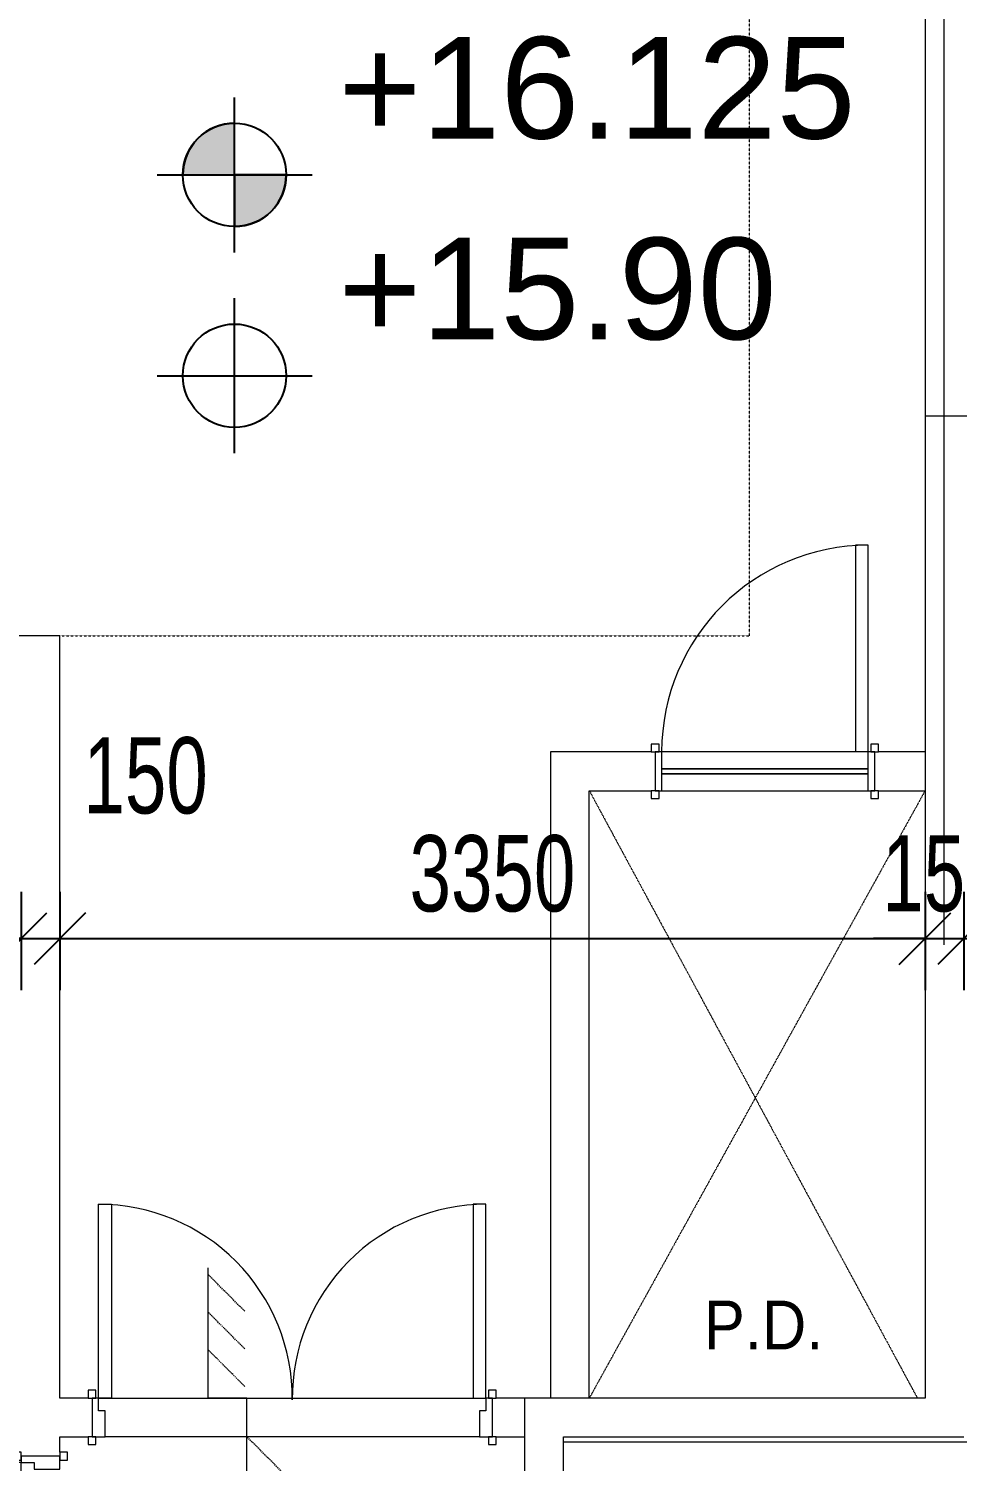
# Model space of a CAD drawing. Header units: millimetres. Extents: x 12827 to 109288, y -12264 to 68487.
# Drawn here: x 46118 to 49714, y 35712 to 41256 of the extents above; entities that cross this region are included whole.
import ezdxf

# ---------------------------------------------------------------- set-up
doc = ezdxf.new("R2010")
doc.units = ezdxf.units.MM
for name, pattern in [('Dash', [6, 3, -3]), ('Hidden', [7.14375, 4.7625, -2.38125]), ('Hidden 0_6', [1.2, 0.6, -0.6]), ('Louvre', [2.5, 1.5, -1])]:
    doc.linetypes.add(name, pattern=pattern)
for name, color, linetype, lineweight in [('A-ANNO-DIMS', 211, 'Continuous', 5), ('A-ANNO-NOTE', 131, 'Continuous', 25), ('A-DETL', 90, 'Continuous', 9), ('A-DETL-HDLN', 90, 'Dash', 9), ('A-DETL-THIN', 151, 'Continuous', 9), ('A-DOOR', 31, 'Continuous', 20), ('A-DOOR-FRAM', 31, 'Continuous', 30), ('A-FLOR', 192, 'Continuous', 9), ('A-WALL', 113, 'Continuous', 20), ('G-ANNO-TEXT', 231, 'Continuous', 5)]:
    doc.layers.add(name, color=color, linetype=linetype, lineweight=lineweight)
doc.styles.add('Arial', font='arial.ttf', dxfattribs={"height": 393.413174})
doc.styles.add('Arial_1', font='arial.ttf', dxfattribs={"width": 0.7, "height": 295.05988})
doc.styles.add('Swis721 BT', font='swiss.ttf', dxfattribs={"width": 0.9, "height": 189.214176})
doc.dimstyles.new('Linear_-_1_5mm_Arial', dxfattribs={"dimscale": 304.8, "dimtxt": 300, "dimasz": 0.656168, "dimexe": 0.656168, "dimexo": 0.0625, "dimgap": 0.328084, "dimtad": 1, "dimdec": 0, "dimzin": 0, "dimdsep": 46, "dimtxsty": 'Arial_1', "dimblk1": 'OBLIQUE', "dimblk2": 'OBLIQUE', "dimsah": 1, "dimcen": 0.09, "dimadec": 0, "dimazin": 0, "dimtfac": 1, "dimtdec": 4, "dimtix": 1, "dimtmove": 0, "dimatfit": 3, "dimfxl": 0.656168, "dimfxlon": 1, "dimtvp": 1, "dimtolj": 1, "dimtzin": 0, "dimarcsym": 2})
doc.dimstyles.new('Linear_-_1_5mm_Arial_2', dxfattribs={"dimscale": 304.8, "dimtxt": 300, "dimasz": 0.656168, "dimexe": 0.656168, "dimexo": 0.0625, "dimgap": 0.328084, "dimtad": 1, "dimdec": 0, "dimzin": 0, "dimdsep": 46, "dimtxsty": 'Arial_1', "dimblk1": 'OBLIQUE', "dimblk2": 'OBLIQUE', "dimsah": 1, "dimcen": 0.09, "dimadec": 0, "dimazin": 0, "dimtfac": 1, "dimtdec": 4, "dimtix": 1, "dimtmove": 1, "dimatfit": 3, "dimfxl": 0.656168, "dimfxlon": 1, "dimtvp": 1, "dimtolj": 1, "dimtzin": 0, "dimarcsym": 2})

# ---------------------------------------------------------------- blocks, each defined once
blk = doc.blocks.new('DLN-Double Door__X07_ - _M27y_1500 x 2000 _WH_-16661459-Copy of 2_F')
at = {"layer": 'A-DOOR', "lineweight": 15}
for p, q in [((-700, -75), (-750, -75)), ((-750, -75), (-750, -825)), ((-700, -825), (-700, -75)), ((700, -75), (750, -75)), ((700, -825), (700, -75)), ((750, -75), (750, -825)), ((-750, -825), (-700, -825)), ((750, -825), (700, -825))]:
    blk.add_line(p, q, dxfattribs=at)
for centre, start, end in [((-750, -75), 270, 0.5), ((750, -75), 179.5, 270)]:
    blk.add_arc(centre, 750, start, end, dxfattribs=at)
at = {"layer": 'A-DOOR-FRAM', "lineweight": 15}
for p, q in [((-760, 105), (-790, 105)), ((-790, 105), (-790, 75)), ((-790, 75), (-760, 75)), ((-725, 75), (-775, 75)), ((-775, 75), (-775, -75)), ((-760, 75), (-760, 105)), ((-725, -25), (-725, 75)), ((725, 75), (725, -25)), ((775, 75), (725, 75)), ((790, 105), (760, 105)), ((760, 105), (760, 75)), ((760, 75), (790, 75)), ((775, -75), (775, 75)), ((790, 75), (790, 105)), ((-750, -75), (-750, -25)), ((-750, -25), (-725, -25)), ((725, -25), (750, -25)), ((750, -25), (750, -75)), ((-760, -75), (-790, -75)), ((-790, -75), (-790, -105)), ((-790, -105), (-760, -105)), ((-775, -75), (-750, -75)), ((-760, -105), (-760, -75)), ((750, -75), (775, -75)), ((790, -75), (760, -75)), ((760, -75), (760, -105)), ((760, -105), (790, -105)), ((790, -105), (790, -75))]:
    blk.add_line(p, q, dxfattribs=at)
blk = doc.blocks.new('DLN-Single Door - _AP07_800 x2000 _WH_-14037957-Copy of 2_F')
at = {"layer": 'A-DOOR', "color": 10, "lineweight": 15}
for p, q in [((-410, 105), (-440, 105)), ((-440, 105), (-440, 75)), ((-440, 75), (-410, 75)), ((-410, 75), (-410, 105)), ((400, 75), (-400, 75)), ((-400, 75), (-400, 10)), ((400, 10), (400, 75)), ((440, 105), (410, 105)), ((410, 105), (410, 75)), ((410, 75), (440, 75)), ((440, 75), (440, 105)), ((-400, 10), (-400, -10)), ((400, -10), (400, 10)), ((-400, -10), (-400, -75)), ((400, -75), (400, -10)), ((-410, -75), (-440, -75)), ((-440, -75), (-440, -105)), ((-440, -105), (-410, -105)), ((-410, -105), (-410, -75)), ((-400, -75), (400, -75)), ((-400, -75), (-400, -875)), ((-350, -875), (-350, -75)), ((440, -75), (410, -75)), ((410, -75), (410, -105)), ((410, -105), (440, -105)), ((440, -105), (440, -75)), ((-400, -875), (-350, -875))]:
    blk.add_line(p, q, dxfattribs=at)
at = {"layer": 'A-DOOR', "color": 10, "linetype": 'Louvre', "lineweight": 15}
for p, q in [((400, 10), (-400, 10)), ((-400, 10), (400, 10)), ((-400, -10), (400, -10)), ((400, -10), (-400, -10))]:
    blk.add_line(p, q, dxfattribs=at)
at = {"layer": 'A-DOOR', "color": 10, "lineweight": 15}
blk.add_arc((-400, -75), 800, 270, 359.9972, dxfattribs=at)
at = {"layer": 'A-DOOR-FRAM', "color": 10, "lineweight": 15}
for p, q in [((-400, 75), (-425, 75)), ((-425, 75), (-425, -75)), ((425, 75), (400, 75)), ((425, -75), (425, 75)), ((-425, -75), (-400, -75)), ((400, -75), (425, -75))]:
    blk.add_line(p, q, dxfattribs=at)
blk = doc.blocks.new('DLN_Slab Level Mark - FFL-2mm_Type 2-2670450-Copy of 2_F')
at = {"layer": 'A-ANNO-NOTE', "lineweight": 5}
h = blk.add_hatch(color=256, dxfattribs=at)
edge = h.paths.add_edge_path(flags=0)
edge.add_arc((0, 0), 1, 0, 90, ccw=False)
edge.add_line((1, 0), (0, 0))
edge.add_line((0, 0), (0, 1))
h = blk.add_hatch(color=256, dxfattribs=at)
edge = h.paths.add_edge_path(flags=0)
edge.add_arc((0, 0), 1, 180, 270, ccw=False)
edge.add_line((-1, 0), (0, 0))
edge.add_line((0, 0), (0, -1))
at = {"layer": 'A-ANNO-NOTE'}
for p, q in [((0, 1.5), (0, -1.5)), ((0, 1), (0, 0)), ((0, 0), (-1, 0)), ((0, -1), (0, 0)), ((0, 0), (1, 0)), ((-1.5, 0), (1.5, 0))]:
    blk.add_line(p, q, dxfattribs=at)
blk.add_circle((0, 0), 1, dxfattribs=at)
for start, end in [(360, 90), (180, 270)]:
    blk.add_arc((0, 0), 1, start, end, dxfattribs=at)
blk = doc.blocks.new('DLN_Slab Level Mark - SSL-2mm_Type 2-2670448-Copy of 2_F')
at = {"layer": 'A-ANNO-NOTE'}
for p, q in [((0, 1.5), (0, -1.5)), ((-1.5, 0), (1.5, 0))]:
    blk.add_line(p, q, dxfattribs=at)
blk.add_circle((0, 0), 1, dxfattribs=at)
blk = doc.blocks.new('_Oblique')
at = {"color": 0, "linetype": 'ByBlock', "lineweight": -2}
blk.add_line((-0.5, -0.5), (0.5, 0.5), dxfattribs=at)
blk = doc.blocks.new('DIMBLOCK42-Copy of 2_F')
at = {"layer": 'A-ANNO-DIMS', "color": 0, "lineweight": -2, "transparency": 16777216}
for p, q in [((38939.3, 37554.3), (38939.3, 37935.2)), ((46089.3, 37916.2), (46089.3, 37535.2)), ((38939.3, 37735.2), (46089.3, 37735.2))]:
    blk.add_line(p, q, dxfattribs=at)
at = {"layer": 'Defpoints', "color": 0, "transparency": 16777216}
for p in [(46089.3, 37935.2), (46089.3, 37735.2), (38939.3, 37535.2)]:
    blk.add_point(p, dxfattribs=at)
at = {"layer": 'A-ANNO-DIMS', "color": 0, "lineweight": -2, "transparency": 16777216, "xscale": 200, "yscale": 200, "zscale": 200, "rotation": 180}
blk.add_blockref('_Oblique', (38939.3, 37735.2), dxfattribs=at)
at = {"layer": 'A-ANNO-DIMS', "color": 0, "lineweight": -2, "transparency": 16777216, "xscale": 200, "yscale": 200, "zscale": 200}
blk.add_blockref('_Oblique', (46089.3, 37735.2), dxfattribs=at)
at = {"layer": 'A-ANNO-DIMS', "color": 0, "transparency": 16777216, "insert": (42514.3, 37985.9), "char_height": 295.06, "width": 753.231, "attachment_point": 5, "style": 'Arial_1'}
blk.add_mtext('\\A1;7150', dxfattribs=at)
blk = doc.blocks.new('DIMBLOCK43-Copy of 2_F')
at = {"layer": 'A-ANNO-DIMS', "color": 0, "lineweight": -2, "transparency": 16777216}
for p, q in [((46089.3, 37916.2), (46089.3, 37535.2)), ((46239.3, 37916.2), (46239.3, 37535.2)), ((46089.3, 37735.2), (45889.3, 37735.2)), ((46089.3, 37735.2), (46239.3, 37735.2)), ((46239.3, 37735.2), (46439.3, 37735.2))]:
    blk.add_line(p, q, dxfattribs=at)
at = {"layer": 'Defpoints', "color": 0, "transparency": 16777216}
for p in [(46089.3, 37935.2), (46239.3, 37935.2), (46239.3, 37735.2)]:
    blk.add_point(p, dxfattribs=at)
at = {"layer": 'A-ANNO-DIMS', "color": 0, "lineweight": -2, "transparency": 16777216, "xscale": 200, "yscale": 200, "zscale": 200}
blk.add_blockref('_Oblique', (46089.3, 37735.2), dxfattribs=at)
at = {"layer": 'A-ANNO-DIMS', "color": 0, "lineweight": -2, "transparency": 16777216, "xscale": 200, "yscale": 200, "zscale": 200, "rotation": 180}
blk.add_blockref('_Oblique', (46239.3, 37735.2), dxfattribs=at)
at = {"layer": 'A-ANNO-DIMS', "color": 0, "transparency": 16777216, "insert": (46330.7, 38514.7), "char_height": 295.06, "width": 564.923, "attachment_point": 1, "line_spacing_factor": 0.938532, "style": 'Arial_1'}
blk.add_mtext('\\A1;150', dxfattribs=at)
blk = doc.blocks.new('DIMBLOCK44-Copy of 2_F')
at = {"layer": 'A-ANNO-DIMS', "color": 0, "lineweight": -2, "transparency": 16777216}
for p, q in [((46239.3, 37916.2), (46239.3, 37535.2)), ((49589.3, 37916.2), (49589.3, 37535.2)), ((46239.3, 37735.2), (49589.3, 37735.2))]:
    blk.add_line(p, q, dxfattribs=at)
at = {"layer": 'Defpoints', "color": 0, "transparency": 16777216}
for p in [(46239.3, 37935.2), (49589.3, 37935.2), (49589.3, 37735.2)]:
    blk.add_point(p, dxfattribs=at)
at = {"layer": 'A-ANNO-DIMS', "color": 0, "lineweight": -2, "transparency": 16777216, "xscale": 200, "yscale": 200, "zscale": 200, "rotation": 180}
blk.add_blockref('_Oblique', (46239.3, 37735.2), dxfattribs=at)
at = {"layer": 'A-ANNO-DIMS', "color": 0, "lineweight": -2, "transparency": 16777216, "xscale": 200, "yscale": 200, "zscale": 200}
blk.add_blockref('_Oblique', (49589.3, 37735.2), dxfattribs=at)
at = {"layer": 'A-ANNO-DIMS', "color": 0, "transparency": 16777216, "insert": (47914.3, 37986), "char_height": 295.06, "width": 753.231, "attachment_point": 5, "style": 'Arial_1'}
blk.add_mtext('\\A1;3350', dxfattribs=at)
blk = doc.blocks.new('DIMBLOCK45-Copy of 2_F')
at = {"layer": 'A-ANNO-DIMS', "color": 0, "lineweight": -2, "transparency": 16777216}
for p, q in [((49589.3, 37916.2), (49589.3, 37535.2)), ((49739.3, 37916.2), (49739.3, 37535.2)), ((49589.3, 37735.2), (49389.3, 37735.2)), ((49589.3, 37735.2), (49739.3, 37735.2)), ((49739.3, 37735.2), (49939.3, 37735.2))]:
    blk.add_line(p, q, dxfattribs=at)
at = {"layer": 'Defpoints', "color": 0, "transparency": 16777216}
for p in [(49589.3, 37935.2), (49739.3, 37935.2), (49739.3, 37735.2)]:
    blk.add_point(p, dxfattribs=at)
at = {"layer": 'A-ANNO-DIMS', "color": 0, "lineweight": -2, "transparency": 16777216, "xscale": 200, "yscale": 200, "zscale": 200}
blk.add_blockref('_Oblique', (49589.3, 37735.2), dxfattribs=at)
at = {"layer": 'A-ANNO-DIMS', "color": 0, "lineweight": -2, "transparency": 16777216, "xscale": 200, "yscale": 200, "zscale": 200, "rotation": 180}
blk.add_blockref('_Oblique', (49739.3, 37735.2), dxfattribs=at)
at = {"layer": 'A-ANNO-DIMS', "color": 0, "transparency": 16777216, "insert": (49664.3, 37985.9), "char_height": 295.06, "width": 564.923, "attachment_point": 5, "style": 'Arial_1'}
blk.add_mtext('\\A1;150', dxfattribs=at)
blk = doc.blocks.new('DIMBLOCK46-Copy of 2_F')
at = {"layer": 'A-ANNO-DIMS', "color": 0, "lineweight": -2, "transparency": 16777216}
for p, q in [((49739.3, 37916.2), (49739.3, 37535.2)), ((50839.3, 37916.2), (50839.3, 37535.2)), ((49739.3, 37735.2), (50839.3, 37735.2))]:
    blk.add_line(p, q, dxfattribs=at)
at = {"layer": 'Defpoints', "color": 0, "transparency": 16777216}
for p in [(49739.3, 37935.2), (50839.3, 37935.2), (50839.3, 37735.2)]:
    blk.add_point(p, dxfattribs=at)
at = {"layer": 'A-ANNO-DIMS', "color": 0, "lineweight": -2, "transparency": 16777216, "xscale": 200, "yscale": 200, "zscale": 200, "rotation": 180}
blk.add_blockref('_Oblique', (49739.3, 37735.2), dxfattribs=at)
at = {"layer": 'A-ANNO-DIMS', "color": 0, "lineweight": -2, "transparency": 16777216, "xscale": 200, "yscale": 200, "zscale": 200}
blk.add_blockref('_Oblique', (50839.3, 37735.2), dxfattribs=at)
at = {"layer": 'A-ANNO-DIMS', "color": 0, "transparency": 16777216, "insert": (50289.3, 37985.9), "char_height": 295.06, "width": 753.231, "attachment_point": 5, "style": 'Arial_1'}
blk.add_mtext('\\A1;1100', dxfattribs=at)

msp = doc.modelspace()

# ---------------------------------------------------------------- linework, layer by layer
at = {"layer": 'A-DETL', "linetype": 'Hidden 0_6'}
for p, q in [((48909.29296, 38907.48546), (48909.29296, 44387.48547)), ((46239.29302, 38907.48546), (48909.29296, 38907.48546)), ((49589.29296, 38307.48546), (48289.29296, 35957.48546)), ((48289.29296, 38307.48546), (49559.29296, 35957.48546))]:
    msp.add_line(p, q, dxfattribs=at)
at = {"layer": 'A-DETL-HDLN', "linetype": 'Hidden'}
for p, q in [((46955.22697, 36293.3441), (46813.80561, 36434.76546)), ((46955.22697, 36147.90171), (46813.80561, 36289.32307)), ((46955.22697, 36002.45933), (46813.80561, 36143.88068)), ((47105.22697, 35666.0641), (46963.80561, 35807.48546))]:
    msp.add_line(p, q, dxfattribs=at)
at = {"layer": 'A-DETL-THIN'}
for p, q in [((49661.93387, 44557.48547), (49661.93387, 37710.62702)), ((46813.80561, 35957.48546), (46813.80561, 36461.21508)), ((46963.80561, 35957.48546), (46813.80561, 35957.48546)), ((46963.80561, 35516.60069), (46963.80561, 35957.48546))]:
    msp.add_line(p, q, dxfattribs=at)
at = {"layer": 'A-FLOR'}
msp.add_line((48189.29302, 35788.10344), (50754.29291, 35788.10344), dxfattribs=at)
at = {"layer": 'A-WALL'}
for p, q in [((49589.29296, 44407.48547), (49589.29296, 35957.48546)), ((52039.29296, 39757.48546), (49589.29296, 39757.48546)), ((46239.29302, 38907.48546), (40639.29296, 38907.48546)), ((46239.29302, 35957.48546), (46239.29302, 38907.48546)), ((48139.29296, 38457.48546), (48139.29296, 35957.48546)), ((48529.29296, 38457.48546), (48139.29296, 38457.48546)), ((49589.29296, 38457.48546), (49409.29296, 38457.48546)), ((48289.29296, 35957.48546), (48289.29296, 38307.48546)), ((48289.29296, 38307.48546), (48529.29296, 38307.48546)), ((49409.29296, 38307.48546), (49589.29296, 38307.48546)), ((46349.29302, 35957.48546), (46239.29302, 35957.48546)), ((46389.29302, 35957.48546), (47889.29302, 35957.48546)), ((49589.29296, 35957.48546), (47929.29302, 35957.48546)), ((48039.29302, 34107.48546), (48039.29302, 35957.48546)), ((46239.29302, 35807.48546), (46349.29302, 35807.48546)), ((46239.29302, 35747.48546), (46239.29302, 35807.48546)), ((47864.29302, 35807.48546), (46414.29302, 35807.48546)), ((47929.29302, 35807.48546), (48039.29302, 35807.48546)), ((48189.29302, 34107.48546), (48189.29302, 35807.48546)), ((48189.29302, 35807.48546), (49739.29296, 35807.48546))]:
    msp.add_line(p, q, dxfattribs=at)

# ---------------------------------------------------------------- block references
at = {"layer": 'A-ANNO-NOTE', "xscale": 200, "yscale": 200, "zscale": 200}
for name, p, rotation in [('DLN_Slab Level Mark - FFL-2mm_Type 2-2670450-Copy of 2_F', (46915.64063, 40690.49846), 89.99999999999967), ('DLN_Slab Level Mark - SSL-2mm_Type 2-2670448-Copy of 2_F', (46915.64063, 39913.44085), 89.99999999999986)]:
    msp.add_blockref(name, p, dxfattribs=dict(at, rotation=rotation))
at = {"layer": 'A-DOOR', "color": 10, "lineweight": 15, "rotation": 180}
msp.add_blockref('DLN-Single Door - _AP07_800 x2000 _WH_-14037957-Copy of 2_F', (48969.29296, 38382.48546), dxfattribs=at)
at = {"layer": 'A-DOOR', "lineweight": 15}
for p, rotation in [((47139.29302, 35882.48546), 180), ((46164.29302, 34957.48546), 270)]:
    msp.add_blockref('DLN-Double Door__X07_ - _M27y_1500 x 2000 _WH_-16661459-Copy of 2_F', p, dxfattribs=dict(at, rotation=rotation))

# ---------------------------------------------------------------- texts
at = {"layer": 'A-ANNO-NOTE', "lineweight": 5, "char_height": 393.413174, "attachment_point": 1, "line_spacing_factor": 0.938532, "style": 'Arial'}
for s, insert, width in [('+16.125', (47318.43562, 41224.55322), 2385.6), ('+15.90', (47318.43562, 40447.49561), 2020.8)]:
    msp.add_mtext(s, dxfattribs=dict(at, insert=insert, width=width))
at = {"layer": 'G-ANNO-TEXT', "color": 7, "insert": (48732.75405, 36334.62492), "char_height": 189.214176, "width": 540, "attachment_point": 1, "line_spacing_factor": 1.00667, "style": 'Swis721 BT'}
msp.add_mtext('P.D.', dxfattribs=at)

# ---------------------------------------------------------------- dimensions: what is measured, and where the dimension line sits
at = {"layer": 'A-ANNO-DIMS'}
dim = msp.add_linear_dim(base=(46239.29302, 37735.2174), p1=(46089.29302, 37935.2174), p2=(46239.29302, 37935.2174), dimstyle='Linear_-_1_5mm_Arial_2', override={"dimpost": '<>', "dimfxl": 150}, dxfattribs=at)
dim.commit()
dim.dimension.update_dxf_attribs({"geometry": 'DIMBLOCK43-Copy of 2_F', "text_midpoint": (46613.15259, 38021.263), "dimtype": 160})
for base, p1, p2, override, picture, middle in [((46089.29302, 37735.2174), (38939.29298, 37535.2174), (46089.29302, 37935.2174), {"dimpost": '<>', "dimfxl": 7161.180113}, 'DIMBLOCK42-Copy of 2_F', (42514.293, 37985.867)), ((49589.29296, 37735.2174), (46239.29302, 37935.2174), (49589.29296, 37935.2174), {"dimpost": '<>', "dimfxl": 3349.999943}, 'DIMBLOCK44-Copy of 2_F', (47914.29299, 37985.96764)), ((49739.29296, 37735.2174), (49589.29296, 37935.2174), (49739.29296, 37935.2174), {"dimpost": '<>', "dimfxl": 150}, 'DIMBLOCK45-Copy of 2_F', (49664.29296, 37985.867)), ((50839.29296, 37735.2174), (49739.29296, 37935.2174), (50839.29296, 37935.2174), {"dimpost": '<>', "dimfxl": 1100}, 'DIMBLOCK46-Copy of 2_F', (50289.29296, 37985.867))]:
    dim = msp.add_linear_dim(base=base, p1=p1, p2=p2, dimstyle='Linear_-_1_5mm_Arial', override=override, dxfattribs=at)
    dim.commit()
    dim.dimension.update_dxf_attribs({"geometry": picture, "text_midpoint": middle})

doc.saveas('drawing.dxf')
